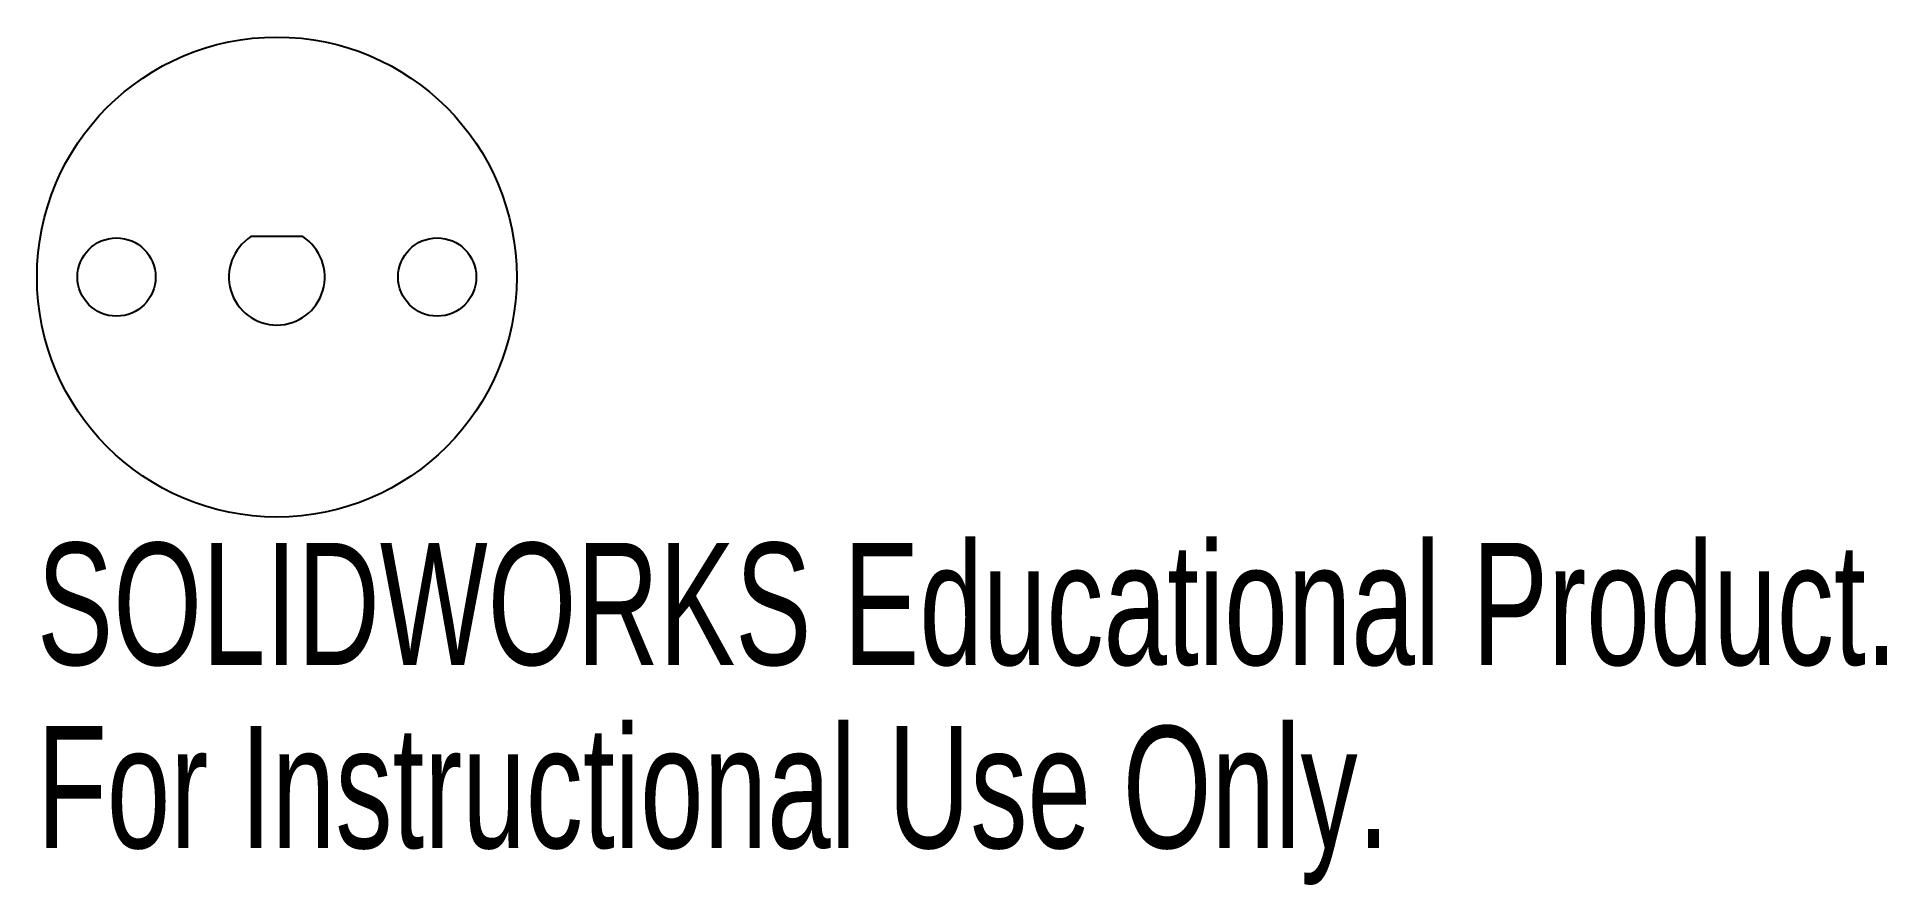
# Model space of a CAD drawing. Header units: millimetres. Extents: x -9.5 to 63.8, y -24.1 to 9.5.
import ezdxf

# ---------------------------------------------------------------- set-up
doc = ezdxf.new("R2010")
doc.units = ezdxf.units.MM
doc.styles.add('SLDTEXTSTYLE0', font='TXT', dxfattribs={"width": 0.7})

msp = doc.modelspace()

# ---------------------------------------------------------------- linework, layer by layer
at = {"color": 7, "linetype": 'Continuous', "lineweight": 25}
msp.add_line((1.025, 1.6), (-1.025, 1.6), dxfattribs=at)
for centre, radius in [((0, 0), 9.5), ((-6.35, 0), 1.549), ((6.35, 0), 1.549)]:
    msp.add_circle(centre, radius, dxfattribs=at)
msp.add_arc((0, 0), 1.9, 122.6369, 57.3631, dxfattribs=at)

# ---------------------------------------------------------------- texts
at = {"color": 7, "linetype": 'Continuous', "char_height": 4.83362, "attachment_point": 1, "style": 'SLDTEXTSTYLE0'}
for s, insert in [('SOLIDWORKS Educational Product.', (-9.5, -10.52)), ('For Instructional Use Only.', (-9.5, -17.77))]:
    msp.add_mtext(s, dxfattribs=dict(at, insert=insert))

doc.saveas('drawing.dxf')
